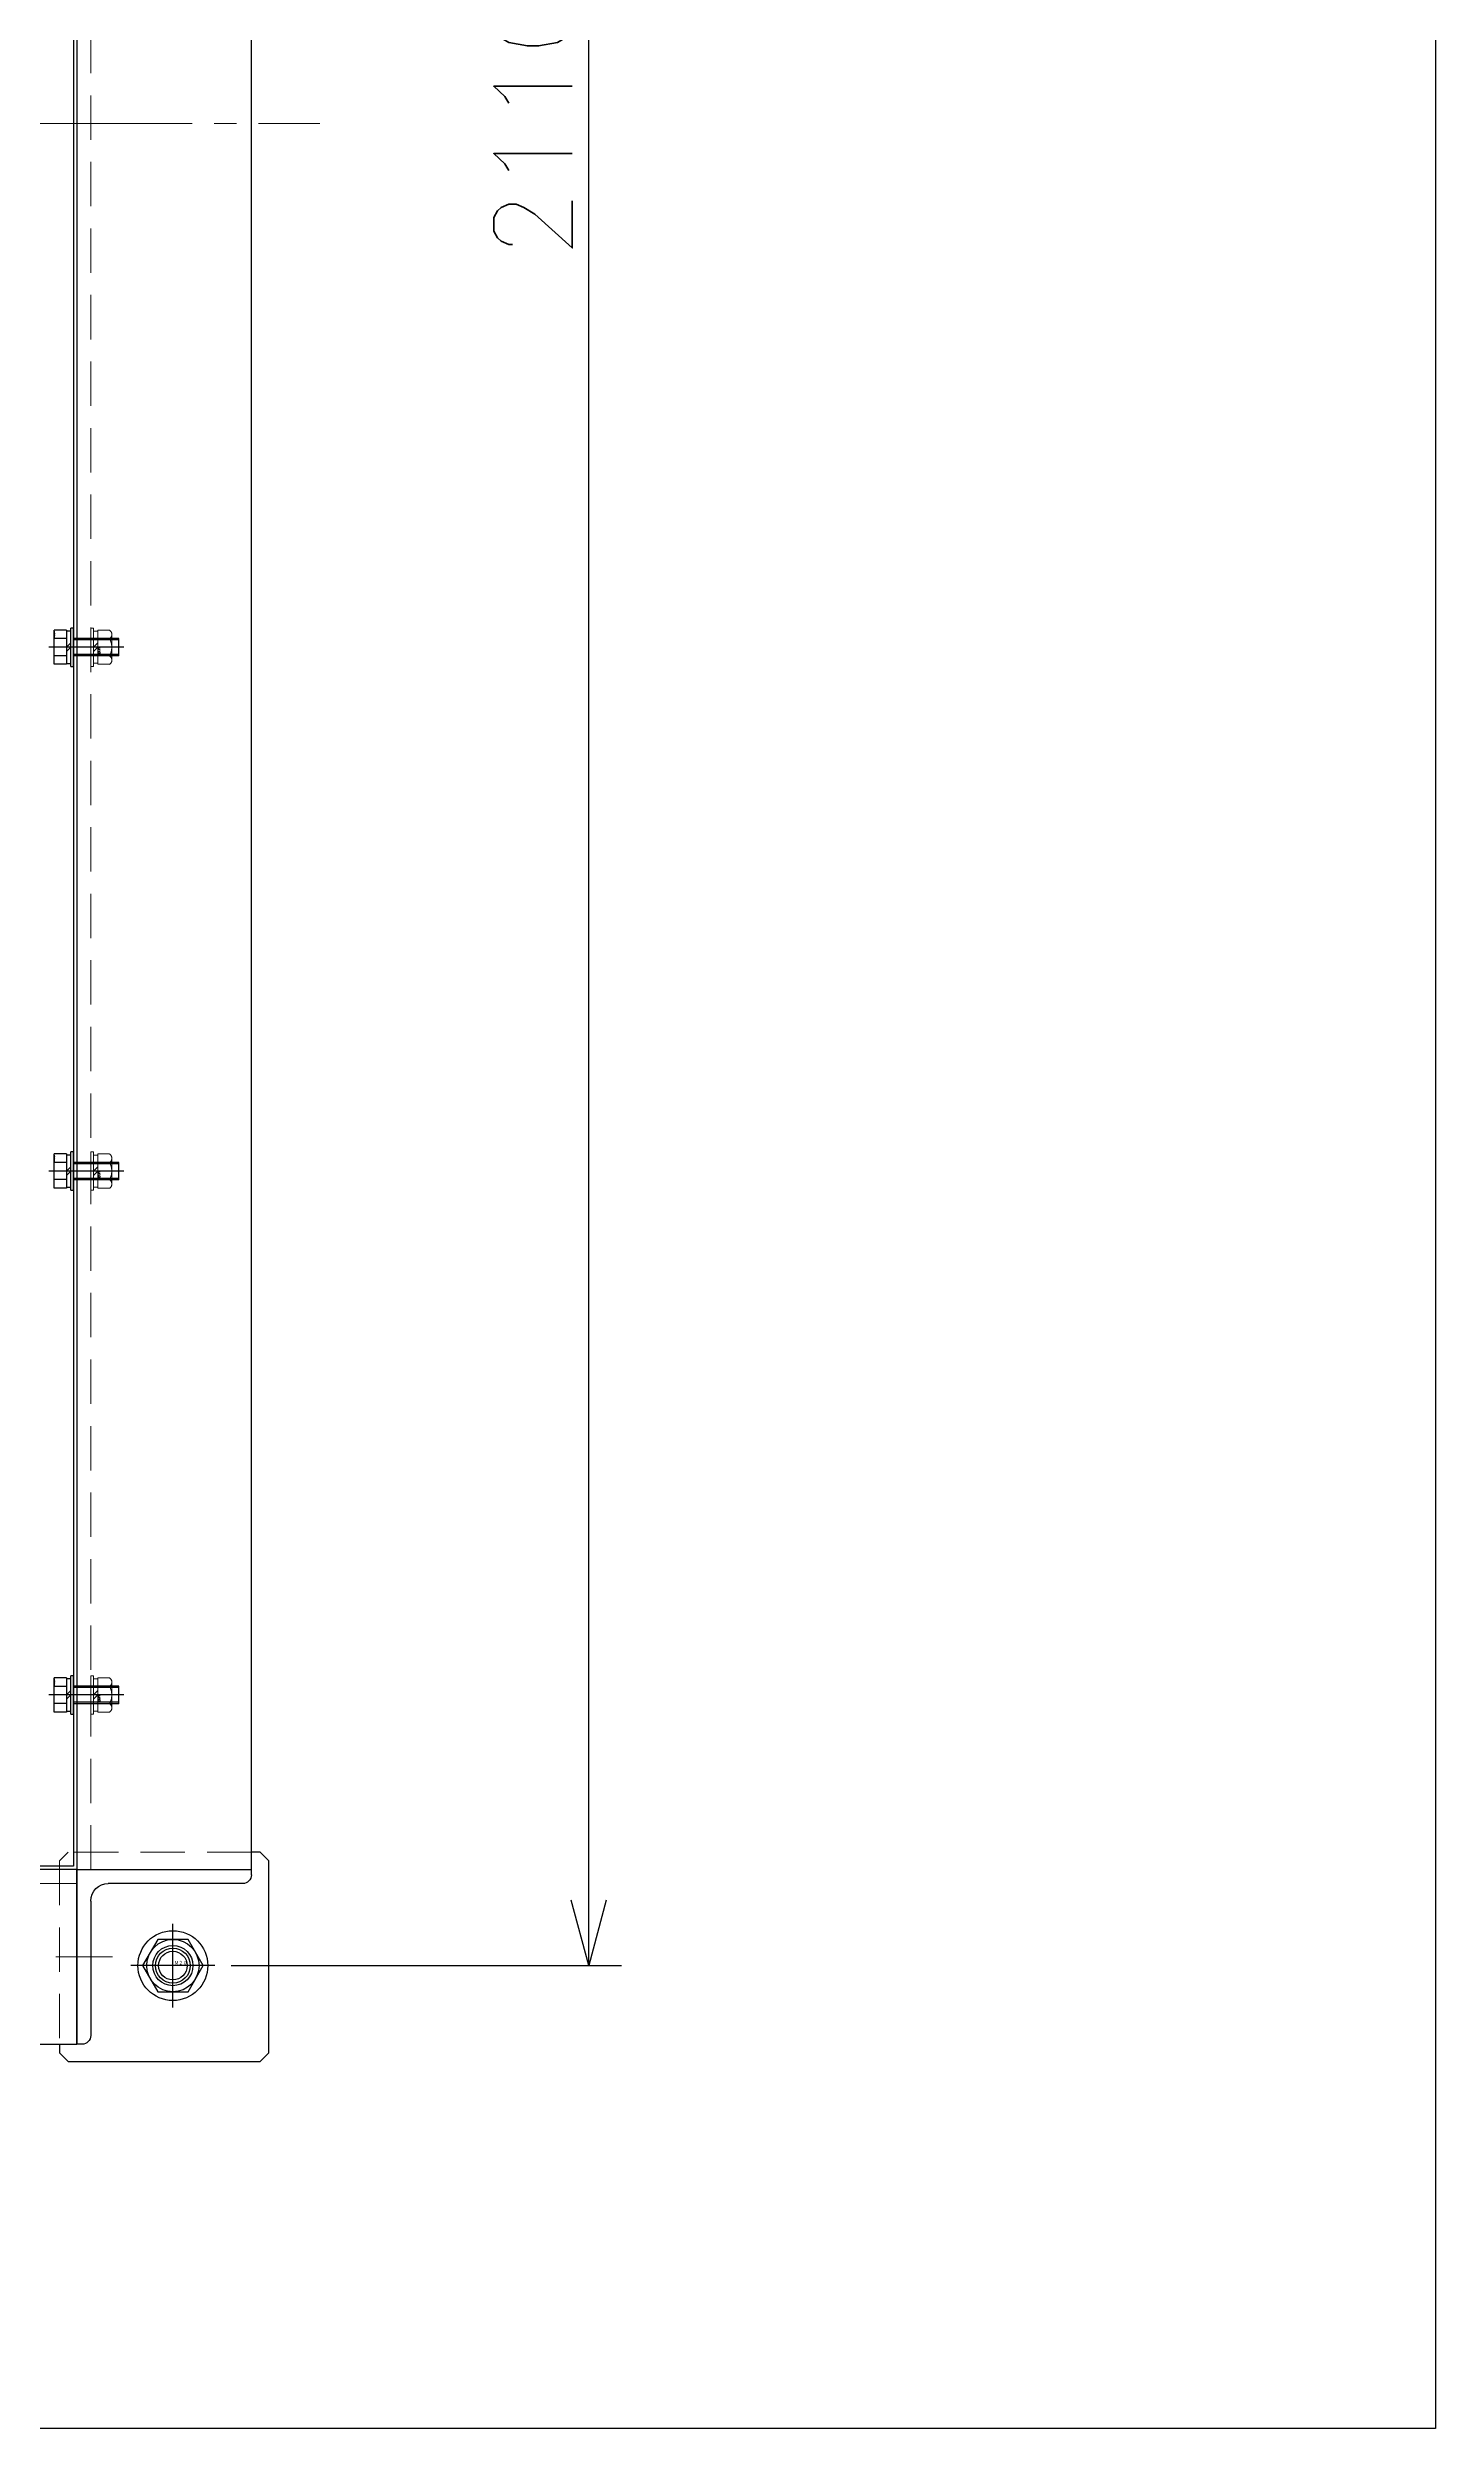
# Model space of a CAD drawing. Header units: millimetres. Extents: x -8731 to 85711, y -14522 to 31379.
# Drawn here: x 12364 to 13159, y 16897 to 18261 of the extents above; entities that cross this region are included whole.
import ezdxf

# ---------------------------------------------------------------- set-up
doc = ezdxf.new("R2010")
doc.units = ezdxf.units.MM
doc.header["$LTSCALE"] = 4
doc.header["$PDMODE"] = 99
doc.header["$PDSIZE"] = 1
doc.linetypes.add('CENTER2', pattern=[28.575, 19.05, -3.175, 3.175, -3.175])
doc.linetypes.add('HIDDEN', pattern=[9.525, 6.35, -3.175])
for name, color, linetype, lineweight in [('04_HIDDEN', 2, 'HIDDEN', 13), ('05_CENTER', 4, 'CENTER2', 13), ('08_DIM', 3, 'Continuous', 13)]:
    doc.layers.add(name, color=color, linetype=linetype, lineweight=lineweight)
doc.layers.add('10_DRAFT', color=8, linetype='Continuous', lineweight=0, plot=False)
doc.styles.add('KANJI0', font='txt.shx', dxfattribs={"width": 0.9, "height": 30, "bigfont": 'bigfont'})
doc.styles.add('KSS_TXT', font='txt.shx', dxfattribs={"bigfont": 'extfont2.shx'})
doc.styles.add('KSS_TXT_L', font='txt.shx', dxfattribs={"height": 9, "bigfont": 'extfont2.shx'})
doc.dimstyles.new('KSS_DIM', dxfattribs={"dimscale": 3, "dimtxt": 3, "dimasz": 2.5, "dimexe": 1.25, "dimexo": 0.625, "dimtad": 1, "dimdsep": 46, "dimtxsty": 'KSS_TXT', "dimblk": 'OPEN30', "dimcen": 0, "dimazin": 2, "dimtfac": 0.75, "dimtmove": 0, "dimatfit": 3, "dimldrblk": 'OPEN30', "dimfxl": 1, "dimtolj": 1, "dimarcsym": 0})

# ---------------------------------------------------------------- blocks, each defined once
blk = doc.blocks.new('A$C53D772FE_1_1_1')
at = {"color": 0}
for p, q in [((0, 1000), (0, -1000)), ((2, 998), (2, -998)), ((0, -1000), (1030, -1000)), ((2, -998), (1030, -998))]:
    blk.add_line(p, q, dxfattribs=at)
at = {"layer": '05_CENTER'}
for p, q in [((-44.3, 0), (1070.3, 0)), ((9.7, -300), (-7.6, -300)), ((9.7, -600), (-7.6, -600)), ((9.7, -900), (-7.6, -900))]:
    blk.add_line(p, q, dxfattribs=at)
blk = doc.blocks.new('A$C7E374867_2_1')
at = {"color": 0, "linetype": 'CENTER2'}
blk.add_line((0, -29), (0, 14), dxfattribs=at)
at = {"color": 0}
for p, q in [((-11, 1.5), (11, 1.5)), ((-11, 1.5), (-11, 0)), ((-11, 0), (11, 0)), ((-9.8, 11), (9.8, 11)), ((-9.8, 4), (-9.8, 11)), ((9.8, 4), (-9.8, 4)), ((-9.3, 4), (-9.3, 1.5)), ((-4.9, 4), (-4.9, 11)), ((0, 1.5), (-2.5, 4)), ((0, 4), (2.5, 1.5)), ((4.9, 4), (4.9, 11)), ((9.2, 1.5), (9.2, 4)), ((9.8, 4), (9.8, 11)), ((11, 0), (11, 1.5))]:
    blk.add_line(p, q, dxfattribs=at)
at = {"color": 0, "linetype": 'HIDDEN'}
for p, q in [((-5, -26), (-5, 0)), ((-4.2, -26), (-4.2, 0)), ((4.2, -26), (4.2, 0)), ((5, -26), (5, 0)), ((-5, -26), (5, -26))]:
    blk.add_line(p, q, dxfattribs=at)
at = {"layer": '10_DRAFT', "style": 'KSS_TXT_L'}
blk.add_text('BT-M10x30L,SW,PW', height=0.3, dxfattribs=at).set_placement((5.1, 10.7))
blk = doc.blocks.new('M10Nza_1_1_1')
at = {"color": 0}
for p, q in [((-9.8, 4), (-9.8, 10.7)), ((-9.8, 4), (9.8, 4)), ((-9.2, 1.5), (-9.2, 4)), ((-7.3, 12), (7.4, 12)), ((-4.9, 4), (-4.9, 10.7)), ((0, 1.5), (-2.5, 4)), ((0, 4), (2.5, 1.5)), ((4.9, 10.7), (4.9, 4)), ((9.2, 4), (9.2, 1.5)), ((9.8, 10.7), (9.8, 4))]:
    blk.add_line(p, q, dxfattribs=at)
at = {"color": 0, "linetype": 'CENTER2'}
blk.add_line((0, 12), (0, 0), dxfattribs=at)
at = {"color": 0}
blk.add_lwpolyline([(-11, 1.5), (11, 1.5), (11, 0), (-11, 0)], close=True, dxfattribs=at)
for centre, radius, start, end in [((-7.3, 9.1), 2.94, 33.626, 146.374), ((0, 2.2), 9.8, 60, 120), ((7.4, 9.1), 2.94, 33.626, 146.374)]:
    blk.add_arc(centre, radius, start, end, dxfattribs=at)
at = {"layer": '10_DRAFT', "style": 'KSS_TXT'}
blk.add_text('M10', height=1.25, dxfattribs=at).set_placement((0.3, 4.1))
blk = doc.blocks.new('A$C020300C3_1')
at = {"xscale": -1}
blk.add_blockref('A$C53D772FE_1_1_1', (1250, 0), dxfattribs=at)
at = {"rotation": 90}
for p in [(1248, -300), (1248, -600), (1248, -900)]:
    blk.add_blockref('A$C7E374867_2_1', p, dxfattribs=at)
at = {"layer": '04_HIDDEN', "rotation": 270}
for p in [(1258, -300), (1258, -600), (1258, -900)]:
    blk.add_blockref('M10Nza_1_1_1', p, dxfattribs=at)
blk = doc.blocks.new('20b_1_1_1')
at = {"color": 0}
for p, q in [((-8.7, 15), (-17.3, 0)), ((8.7, 15), (-8.7, 15)), ((17.3, 0), (8.7, 15)), ((-17.3, 0), (-8.7, -15)), ((8.7, -15), (17.3, 0)), ((-8.7, -15), (8.7, -15))]:
    blk.add_line(p, q, dxfattribs=at)
at = {"color": 0, "linetype": 'CENTER2'}
for p, q in [((0, -24), (0, 24)), ((24, 0), (-24, 0))]:
    blk.add_line(p, q, dxfattribs=at)
at = {"color": 0}
for radius in [20, 15, 10, 8.2]:
    blk.add_circle((0, 0), radius, dxfattribs=at)
at = {"layer": '10_DRAFT', "style": 'KANJI0', "width": 0.82}
blk.add_text('Ｍ２０', height=2.14, dxfattribs=at).set_placement((0.9, 0.3))
blk = doc.blocks.new('_Open30')
at = {"color": 0, "linetype": 'ByBlock', "lineweight": -2}
for p, q in [((-1, 0.268), (0, 0)), ((0, 0), (-1, -0.268)), ((0, 0), (-1, 0))]:
    blk.add_line(p, q, dxfattribs=at)
blk = doc.blocks.new('*D4267')
at = {"layer": '08_DIM', "color": 0, "lineweight": -2, "transparency": 16777216}
for p, q in [((12469.5, 19272.5), (12693.1, 19272.5)), ((12674.4, 17200), (12674.4, 19235)), ((12469.5, 17162.5), (12693.1, 17162.5))]:
    blk.add_line(p, q, dxfattribs=at)
at = {"layer": 'Defpoints', "color": 0, "transparency": 16777216}
for p in [(12460.2, 19272.5), (12674.4, 19272.5), (12460.2, 17162.5)]:
    blk.add_point(p, dxfattribs=at)
at = {"layer": '08_DIM', "color": 0, "lineweight": -2, "transparency": 16777216, "xscale": 37.5, "yscale": 37.5, "zscale": 37.5}
for p, rotation in [((12674.4, 19272.5), 90), ((12674.4, 17162.5), 270)]:
    blk.add_blockref('_Open30', p, dxfattribs=dict(at, rotation=rotation))
at = {"layer": '08_DIM', "color": 0, "transparency": 16777216, "insert": (12642.5, 18217.5), "char_height": 45, "attachment_point": 5, "rotation": 90, "style": 'KSS_TXT'}
blk.add_mtext('\\A1;2110', dxfattribs=at)
blk = doc.blocks.new('A$C448B04A9_1_1_1')
at = {"color": 0}
for p, q in [((3, 100), (0, 100)), ((0, 0), (0, 100)), ((8, 18), (8, 95)), ((0, 0), (100, 0)), ((95, 8), (18, 8)), ((100, 3), (100, 0))]:
    blk.add_line(p, q, dxfattribs=at)
for centre, radius, start, end in [((3, 95), 5, 0, 90), ((18, 18), 10, 180, 270), ((95, 3), 5, 0, 90)]:
    blk.add_arc(centre, radius, start, end, dxfattribs=at)
blk = doc.blocks.new('A$C2A2D3C10_1_1_1')
at = {"color": 0}
for points in [[(2600, -993), (2600, -1000), (2700, -1000), (2700, 1000), (2600, 1000), (2600, 993)], [(2600, 993), (2600, -993)], [(2590, -1100), (2590, -1105), (2595, -1110), (2705, -1110), (2710, -1105), (2710, -995), (2705, -990)], [(2705, -990), (2700, -990)]]:
    blk.add_lwpolyline(points, dxfattribs=at)
blk.add_lwpolyline([(100, -1100), (2600, -1100), (2600, -1000), (100, -1000)], close=True, dxfattribs=at)
blk.add_circle((2655, -1055), 11.5, dxfattribs=at)
at = {"layer": '04_HIDDEN'}
for p, q in [((2608, -1000), (2608, 1000)), ((100, -1008), (2600, -1008))]:
    blk.add_line(p, q, dxfattribs=at)
blk.add_lwpolyline([(2700, -990), (2595, -990), (2590, -995), (2590, -1100)], dxfattribs=at)
at = {"layer": '05_CENTER'}
for p, q in [((-39.1, 0), (2739.1, 0)), ((2591.1, -300), (2617.1, -300)), ((2591.1, -600), (2617.1, -600)), ((2591.1, -900), (2617.1, -900)), ((2655, -1073.9), (2655, -1036.1)), ((2620.4, -1050), (2587.9, -1050)), ((2636.1, -1055), (2673.9, -1055))]:
    blk.add_line(p, q, dxfattribs=at)
at = {"color": 0, "xscale": -1, "rotation": 180}
blk.add_blockref('A$C448B04A9_1_1_1', (2600, -1000), dxfattribs=at)

msp = doc.modelspace()

# ---------------------------------------------------------------- linework, layer by layer
at = {"layer": 'Defpoints'}
msp.add_lwpolyline([(9285.27297, 19624.21646), (13159.38954, 19624.21646), (13159.38954, 16897.46336), (9285.27297, 16897.46336)], close=True, dxfattribs=at)

# ---------------------------------------------------------------- block references
for name, p in [('A$C2A2D3C10_1_1_1', (9781.18607, 18217.47541)), ('A$C020300C3_1', (11131.18607, 18217.47541)), ('20b_1_1_1', (12436.18607, 17162.47541))]:
    msp.add_blockref(name, p)

# ---------------------------------------------------------------- dimensions: what is measured, and where the dimension line sits
at = {"layer": '08_DIM'}
dim = msp.add_linear_dim(base=(12674.35365, 19272.47541), p1=(12460.16256, 17162.47541), p2=(12460.16256, 19272.47541), angle=90, dimstyle='KSS_DIM', override={"dimscale": 15}, dxfattribs=at)
dim.commit()
dim.dimension.update_dxf_attribs({"geometry": '*D4267', "text_midpoint": (12642.47865, 18217.47541)})

doc.saveas('drawing.dxf')
